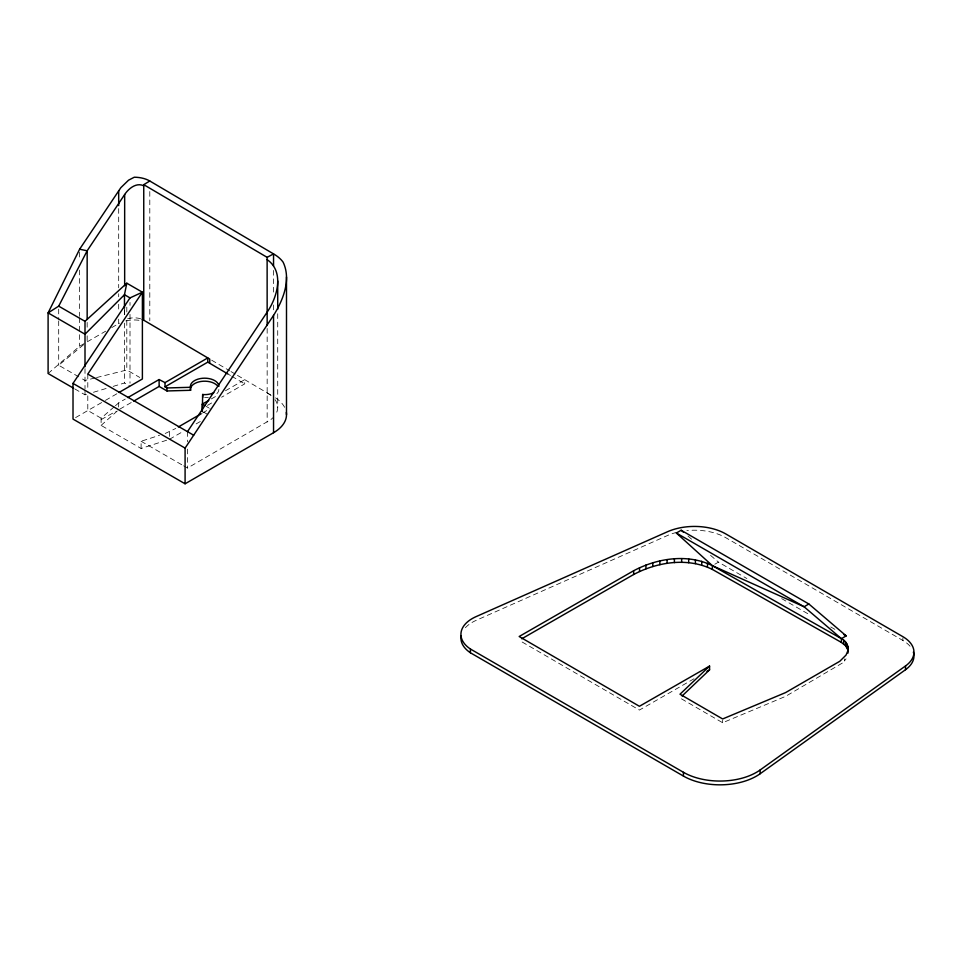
<?xml version="1.0" encoding="UTF-8"?>
<svg xmlns="http://www.w3.org/2000/svg" width="962" height="962" viewBox="0 0 962 962"><rect width="100%" height="100%" fill="white"/><g stroke="black" fill="none" stroke-linecap="round" stroke-linejoin="round"><path stroke-width="0.72" stroke-dasharray="4.81 3.61" d="M166.618 440.235L141.101 448.484L101.106 425.396L101.13 418.193L114.346 406.673M118.603 407.07L118.747 402.825L125.252 399.074M846.043 658.85L844.371 661.014L844.371 657.25M101.106 425.396L118.506 409.896M115.452 405.711L118.747 402.825M48.1 373.509L79.63 346.212L105.664 331.181M78.74 376.839L58.694 365.259L84.872 343.674M842.279 663.095L785.605 696.356L722.654 722.739L680.002 697.991M183.622 465.812L187.482 468.049L270.406 419.913A35.414 20.442 0 0 0 272.98 417.688M111.736 327.609L119.492 323.124M75.613 417.592L104.1 401.142M105.399 400.396L118.35 392.917M119.769 409.163L132.479 401.827M211.303 398.941L217.725 395.238M225.433 390.788L244.709 379.665L244.709 383.874L221.585 397.222M207.455 405.387L212.59 402.417M165.199 433.477L175.805 428.439M202.477 413.035L210.101 408.634M169.444 439.309L182.155 431.986M196.128 423.917L201.202 420.983M714.802 564.249L718.47 562.133L746.861 578.523M693.987 678.787L639.417 710.064L519.155 640.283M101.106 419.624L116.017 411.291M141.101 448.484L141.101 441.269L159.524 435.305M74.82 388.937L85.005 394.817L87.819 393.975M93.458 392.28L107.552 388.059M113.191 386.375L124.471 382.996L130.002 386.195M95.094 377.934L85.005 380.459L79.99 377.561M96.537 377.573L126.804 369.985L139.791 377.477M781.697 598.641L810.088 615.031M830.735 626.947L837.18 630.675M206.205 406.385L208.802 407.888M203.607 412.097L210.101 415.849M101.13 418.193L87.795 410.497L87.795 391.57M141.101 441.269L182.335 465.079M910.04 646.236A37.999 21.934 0 0 0 902.885 640.464L725.829 537.722A44.204 25.517 0 0 0 686.844 530.591M211.676 360.197L229.714 370.827M231.012 371.585L236.171 374.627M237.458 375.384L273.545 396.645M227.874 373.965L230.459 375.481M231.758 376.25L244.709 383.874M267.123 392.869L270.406 395.021A35.414 20.442 0 0 1 272.174 396.488M687.95 536.05L693.602 540.885M710.557 555.375L718.47 562.133M902.885 637.95L902.885 640.464M722.654 720.225L722.654 722.739M277.717 313.744L277.717 407.467M273.545 270.43L273.545 292.965M273.545 304.99L273.545 311.003M267.159 328.463L267.159 422.053M187.482 431.649L187.482 441.835M187.482 449.122L187.482 468.049M169.444 432.106L169.444 436.423M149.795 191.534L149.795 320.755M130.002 302.405L130.002 305.387M130.002 314.37L130.002 383.201M126.804 307.143L126.804 313.131M126.804 320.611L126.804 369.985M124.663 309.668L124.663 315.656M124.471 309.68L124.471 315.668M124.471 323.148L124.471 382.996M118.687 208.574L118.687 287.794M118.687 293.771L118.687 296.753M118.687 304.232L118.687 311.7M118.687 319.18L118.687 323.665M87.795 374.086L87.795 390.103M87.157 322.402L87.157 328.367M87.157 335.834L87.157 341.799M85.005 368.626L85.005 388.901M85.005 390.38L85.005 394.817M79.63 252.188L79.63 259.656M79.63 270.106L79.63 316.366M79.63 317.857L79.63 346.212M58.694 309.103L58.694 319.444M58.694 320.923L58.694 365.259M676.695 532.359A44.204 25.517 0 0 0 667.568 535.485L476.07 620.394A38.708 22.342 0 0 0 463.588 629.99M125.83 320.911A21.885 12.638 0 0 1 139.971 320.418M275.529 397.859A44.192 25.517 0 0 1 284.992 408.08M218.879 389.418A14.238 8.225 0 0 1 214.718 395.226M208.333 397.354A14.238 8.225 0 0 1 204.641 397.631M275.024 399.639A35.414 20.442 0 0 1 275.024 415.295M127.621 318.819A13.107 7.576 0 0 1 140.813 318.855"/><path stroke-width="1.44" d="M213.804 392.712A14.238 8.225 0 0 1 204.641 394.636L202.669 394.48L202.309 411.351L202.309 404.136L208.742 400.432M267.123 259.632C284.74 271.669 277.26 297.474 267.159 312.121L187.482 431.649M73.557 388.203L48.1 373.509L48.1 312.89L79.63 249.206L120.851 187.662L128.571 180.171L134.271 177.224A21.885 12.638 0 0 1 149.795 181.012L273.545 253.896A44.192 25.517 0 0 1 283.129 262.181C291.402 279.557 283.105 300.216 273.545 315.392L185.089 448.1L185.089 483.79L273.545 432.72A44.192 25.517 0 0 0 286.327 412.457M847.967 653.102C849.061 647.402 846.969 641.245 841.413 638.66L712.361 565.656C687.662 553.439 657.299 558.152 633.657 570.743L519.155 636.507L639.417 706.288L709.571 666.077L709.571 669.841L682.118 695.971M118.987 392.484L142.388 378.98L142.388 292.195L126.804 283.201L124.471 294.709L124.471 308.177M847.967 650.589L846.043 655.074L839.802 661.279L785.605 692.58L722.654 718.963L680.002 694.215L709.571 666.077M193.675 435.221L87.795 374.086L142.388 292.195L130.002 297.907L124.471 294.709L85.005 334.199L48.1 312.89L58.694 306.144L87.157 250.793L124.663 194.516C128.559 188.6 136.388 182.131 143.747 185.81M185.089 483.79L73.016 419.095L73.016 383.405L130.002 297.907M85.005 366.726L85.005 321.332L126.804 283.201M470.418 649.013L683.429 772.294A51.623 29.81 0 0 0 760.16 769.961L905.531 665.944A37.999 21.934 0 0 0 902.885 636.688L725.829 533.958A44.204 25.517 0 0 0 667.568 531.709L476.07 616.63A38.708 22.342 0 0 0 470.418 649.013L470.418 652.777L683.429 776.069A51.623 29.81 0 0 0 760.16 773.737L905.531 669.708A37.999 21.934 0 0 0 913.383 652.14M227.874 373.965L209.74 363.287L209.74 359.067L143.747 320.202L143.747 184.668L149.795 181.012M127.862 397.571L159.091 379.545L165.019 382.611L207.768 357.924L207.768 362.145L165.019 386.82L165.019 382.611M133.742 401.094L159.151 386.435L166.991 390.957L190.608 390.283L190.404 386.411A14.238 8.225 0 0 1 204.641 378.186A14.238 8.225 0 0 1 218.879 386.411M178.343 426.972L201.202 413.768M841.413 638.66L804.076 606.757L712.361 565.656L676.358 533.02L681.156 530.254L808.874 603.992L846.211 635.882L841.413 638.66L841.413 642.424L845.622 645.779L847.871 649.903L847.871 646.139M808.874 603.992L804.076 606.757L676.358 533.02M521.765 638.78L633.657 574.506C657.299 561.928 687.662 557.202 712.361 569.432L841.413 642.424M706.974 671.332L709.571 669.841M143.747 184.668L267.123 257.335L273.545 253.896L273.545 265.921M165.019 386.82L166.991 387.963L190.608 387.289M79.63 249.206L87.157 250.793L87.157 319.42M142.244 319.42L143.747 320.202M843.638 634.391L846.211 635.882M207.768 362.145L209.74 363.287M58.694 306.144L85.005 321.332M202.309 404.136L204.906 405.639M73.016 383.405L185.089 448.1M681.156 530.254L683.417 532.19M190.608 390.283L190.404 389.418A14.238 8.225 0 0 1 200.962 381.469A14.238 8.225 0 0 1 216.979 385.305M159.091 379.545L159.151 386.435M905.531 665.944L905.531 669.708M848.183 648.34L848.183 650.853M847.017 644.011L847.017 647.787M845.622 642.015L845.622 645.779M843.698 640.187L843.698 643.951M760.16 769.961L760.16 773.737M712.361 565.656L712.361 569.432M707.467 563.251L707.467 567.027M701.719 561.279L701.719 565.043M695.418 559.824L695.418 563.6M688.684 558.934L688.684 562.71M683.429 772.294L683.429 776.069M681.637 558.609L681.637 562.385M674.398 558.838L674.398 562.614M667.099 559.619L667.099 563.395M659.848 560.918L659.848 564.694M652.765 562.722L652.765 566.498M645.947 564.995L645.947 568.77M639.526 567.7L639.526 571.464M633.657 570.743L633.657 574.506M286.496 276.96L286.496 414.682M277.717 281.012L277.717 309.283M273.545 315.392L273.545 432.72M267.123 257.335L267.159 325.493M202.669 394.48L202.669 397.486M166.991 387.963L166.991 390.957M124.663 194.516L124.663 285.738M118.687 190.632L118.687 205.579M470.418 652.777A38.708 22.342 0 0 1 461.123 635.882"/></g></svg>
